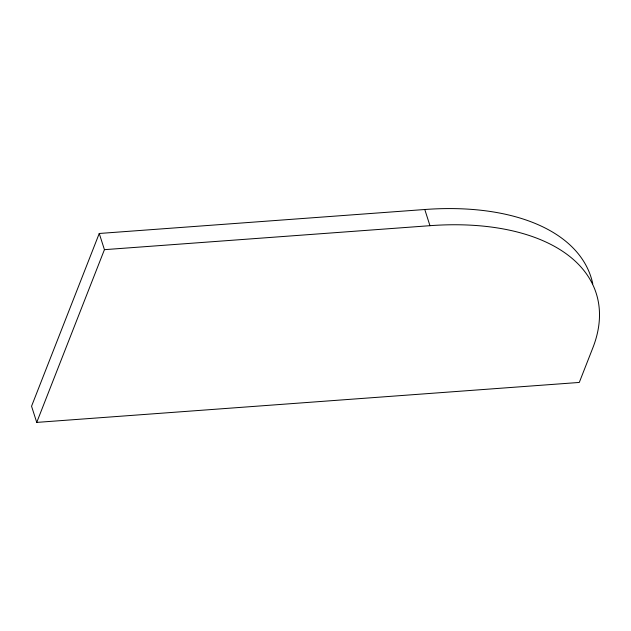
<?xml version="1.0" encoding="UTF-8"?>
<svg xmlns="http://www.w3.org/2000/svg" width="631" height="631" viewBox="0 0 631 631"><rect width="100%" height="100%" fill="white"/><g stroke="black" fill="none" stroke-linecap="round" stroke-linejoin="round"><path stroke-width="0.95" d="M99.248 233.478L31.55 406.222L36.732 422.399L579.29 382.441L592.824 347.894A231.388 125.869 -17.8 0 0 429.963 225.685L424.781 209.508L99.248 233.478L104.43 249.663L36.732 422.399M104.43 249.663L429.963 225.685M424.781 209.508A231.388 125.869 -17.8 0 1 592.761 283.816"/></g></svg>
